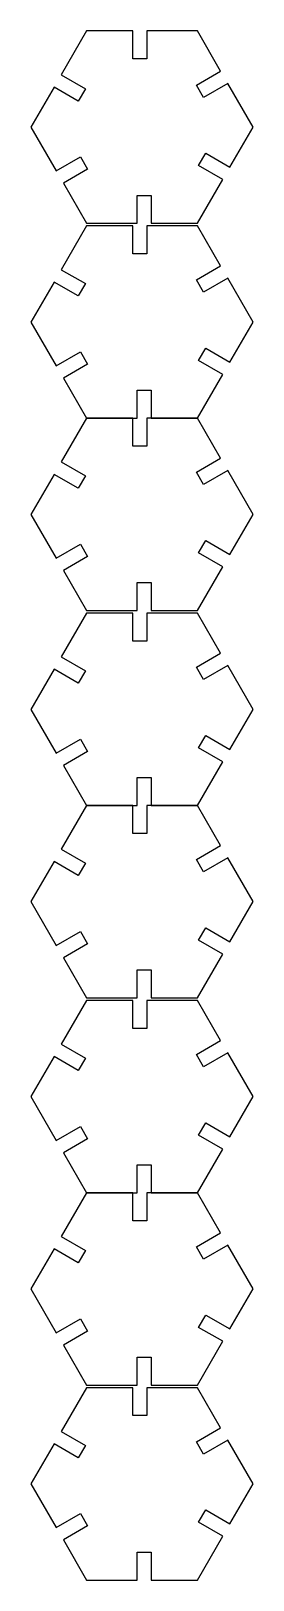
# Model space of a CAD drawing. Extents: x 0 to 60, y 0 to 419.
import ezdxf

# ---------------------------------------------------------------- set-up
doc = ezdxf.new("R2010")
doc.units = 0
doc.layers.get('0').update_dxf_attribs({"linetype": 'CONTINUOUS'})

msp = doc.modelspace()

# ---------------------------------------------------------------- linework, layer by layer
at = {"color": 0}
for points in [[(15.2817, 381.176), (8.75, 377.406), (15, 366.581), (28.65, 366.581), (28.65, 374.122), (32.5, 374.122), (32.5, 366.581), (45, 366.581), (51.825, 378.401), (45.2933, 382.172), (47.2183, 385.507), (53.75, 381.736), (60, 392.561), (53.175, 404.382), (46.6433, 400.611), (44.7183, 403.946), (51.25, 407.717), (45, 418.542), (31.35, 418.542), (31.35, 411), (27.5, 411), (27.5, 418.542), (15, 418.542), (8.17503, 406.721), (14.7067, 402.95), (12.7817, 399.615), (6.25, 403.386), (0, 392.561), (6.82497, 380.74), (13.3567, 384.511), (15.2817, 381.176)], [(44.7183, 351.274), (51.25, 355.044), (45, 365.869), (31.35, 365.869), (31.35, 358.328), (27.5, 358.328), (27.5, 365.869), (15, 365.869), (8.17503, 354.049), (14.7067, 350.278), (12.7817, 346.943), (6.25, 350.714), (0, 339.889), (6.82497, 328.068), (13.3567, 331.839), (15.2817, 328.506), (8.75, 324.733), (15, 313.908), (28.65, 313.908), (28.65, 321.45), (32.5, 321.45), (32.5, 313.908), (45, 313.908), (51.825, 325.729), (45.2933, 329.501), (47.2183, 332.835), (53.75, 329.064), (60, 339.889), (53.175, 351.711), (46.6433, 347.939), (44.7183, 351.274)], [(15.2817, 276.543), (8.75, 272.772), (15, 261.947), (28.65, 261.947), (28.65, 269.489), (32.5, 269.489), (32.5, 261.947), (45, 261.947), (51.825, 273.768), (45.2933, 277.539), (47.2183, 280.874), (53.75, 277.103), (60, 287.928), (53.175, 299.749), (46.6433, 295.978), (44.7183, 299.313), (51.25, 303.083), (45, 313.908), (31.35, 313.908), (31.35, 306.367), (27.5, 306.367), (27.5, 313.908), (15, 313.908), (8.17503, 302.088), (14.7067, 298.317), (12.7817, 294.982), (6.25, 298.753), (0, 287.928), (6.82497, 276.107), (13.3567, 279.878), (15.2817, 276.543)], [(44.7183, 246.64), (51.25, 250.411), (45, 261.236), (31.35, 261.236), (31.35, 253.694), (27.5, 253.694), (27.5, 261.236), (15, 261.236), (8.17503, 249.415), (14.7067, 245.644), (12.7817, 242.31), (6.25, 246.082), (0, 235.256), (6.82497, 223.435), (13.3567, 227.206), (15.2817, 223.872), (8.75, 220.1), (15, 209.275), (28.65, 209.275), (28.65, 216.818), (32.5, 216.818), (32.5, 209.275), (45, 209.275), (51.825, 221.096), (45.2933, 224.868), (47.2183, 228.201), (53.75, 224.431), (60, 235.256), (53.175, 247.078), (46.6433, 243.306), (44.7183, 246.64)], [(44.7183, 194.679), (51.25, 198.45), (45, 209.275), (31.35, 209.275), (31.35, 201.733), (27.5, 201.733), (27.5, 209.275), (15, 209.275), (8.17503, 197.454), (14.7067, 193.683), (12.7817, 190.349), (6.25, 194.119), (0, 183.294), (6.82497, 171.474), (13.3567, 175.244), (15.2817, 171.91), (8.75, 168.139), (15, 157.314), (28.65, 157.314), (28.65, 164.856), (32.5, 164.856), (32.5, 157.314), (45, 157.314), (51.825, 169.135), (45.2933, 172.906), (47.2183, 176.24), (53.75, 172.469), (60, 183.294), (53.175, 195.115), (46.6433, 191.344), (44.7183, 194.679)], [(44.7183, 142.007), (51.25, 145.778), (45, 156.604), (31.35, 156.604), (31.35, 149.061), (27.5, 149.061), (27.5, 156.604), (15, 156.604), (8.17503, 144.782), (14.7067, 141.011), (12.7817, 137.677), (6.25, 141.449), (0, 130.623), (6.82497, 118.802), (13.3567, 122.573), (15.2817, 119.238), (8.75, 115.467), (15, 104.642), (28.65, 104.642), (28.65, 112.184), (32.5, 112.184), (32.5, 104.642), (45, 104.642), (51.825, 116.463), (45.2933, 120.234), (47.2183, 123.569), (53.75, 119.797), (60, 130.623), (53.175, 142.444), (46.6433, 138.673), (44.7183, 142.007)], [(15.2817, 67.2769), (8.75, 63.5058), (15, 52.6806), (28.65, 52.6806), (28.65, 60.2228), (32.5, 60.2228), (32.5, 52.6806), (45, 52.6806), (51.825, 64.5018), (45.2933, 68.2728), (47.2183, 71.6071), (53.75, 67.836), (60, 78.6612), (53.175, 90.4825), (46.6433, 86.7115), (44.7183, 90.0457), (51.25, 93.8167), (45, 104.642), (31.35, 104.642), (31.35, 97.0999), (27.5, 97.0999), (27.5, 104.642), (15, 104.642), (8.17503, 92.8208), (14.7067, 89.0497), (12.7817, 85.7156), (6.25, 89.4867), (0, 78.6612), (6.82497, 66.84), (13.3567, 70.6111), (15.2817, 67.2769)], [(44.7183, 37.374), (51.25, 41.1451), (45, 51.9704), (31.35, 51.9704), (31.35, 44.4282), (27.5, 44.4282), (27.5, 51.9704), (15, 51.9704), (8.17503, 40.1492), (14.7067, 36.3781), (12.7817, 33.0439), (6.25, 36.815), (0, 25.9896), (6.82497, 14.1683), (13.3567, 17.9394), (15.2817, 14.6053), (8.75, 10.8342), (15, 0.00884), (28.65, 0.00884), (28.65, 7.551), (32.5, 7.551), (32.5, 0.00884), (45, 0.00884), (51.825, 11.8301), (45.2933, 15.6013), (47.2183, 18.9354), (53.75, 15.1643), (60, 25.9896), (53.175, 37.8108), (46.6433, 34.0397), (44.7183, 37.374)]]:
    msp.add_lwpolyline(points, close=True, dxfattribs=at)

doc.saveas('drawing.dxf')
